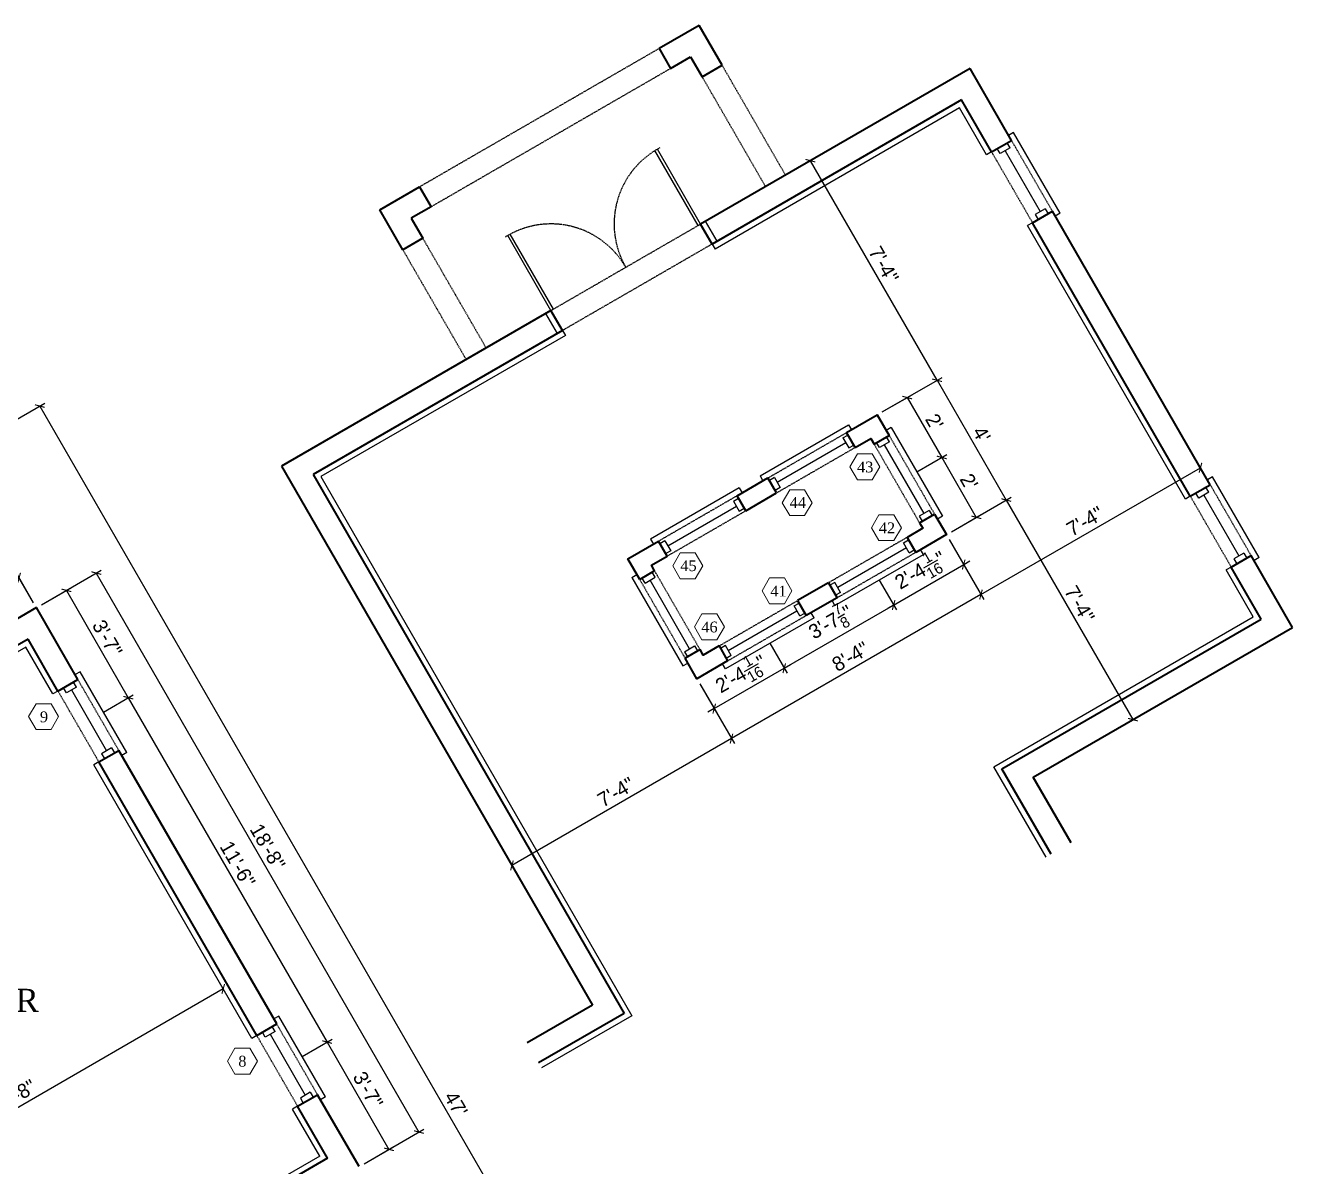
# Model space of a CAD drawing. Header units: inches. Extents: x 0 to 22102, y -19958 to 0.
# Drawn here: x 11081.9 to 11521.9, y -9728.1 to -9332 of the extents above; entities that cross this region are included whole.
import ezdxf
from ezdxf.enums import TextEntityAlignment as Align

# ---------------------------------------------------------------- set-up
doc = ezdxf.new("R2010")
doc.units = ezdxf.units.IN
doc.header["$MEASUREMENT"] = 0
doc.linetypes.add('HIDDEN', pattern=[0.375, 0.25, -0.125])
for name, color, linetype in [('DIM-EXT', 5, 'Continuous'), ('DIM-INT', 5, 'Continuous'), ('DOOR-EXT', 2, 'Continuous'), ('HEADER-EXT', 5, 'HIDDEN'), ('ROOF', 3, 'Continuous'), ('TEXTL', 3, 'Continuous'), ('WINDOW GLASS', 4, 'Continuous'), ('WINDOW JAMB', 2, 'Continuous'), ('WINDOW SILL', 1, 'Continuous')]:
    doc.layers.add(name, color=color, linetype=linetype)
doc.layers.add('WALL-EXT', color=6, linetype='Continuous', lineweight=35)
doc.layers.add('window', color=160, linetype='Continuous', lineweight=5)
doc.styles.add('ARCHITXT', font='BOOKOS.TTF', dxfattribs={"height": 0.078125})
doc.styles.add('TITLE-1', font='BOOKOS.TTF', dxfattribs={"height": 5})
doc.dimstyles.new('Ideal', dxfattribs={"dimscale": 0, "dimtxt": 5, "dimasz": 2.5, "dimexe": 2, "dimexo": 2, "dimgap": 1.5, "dimtad": 1, "dimdec": 4, "dimzin": 0, "dimdsep": 46, "dimlunit": 4, "dimtxsty": 'Standard', "dimblk": 'ARCHTICK', "dimcen": 2, "dimclrt": 1, "dimazin": 0, "dimtfac": 0.75, "dimtdec": 4, "dimtix": 1, "dimtofl": 0, "dimtmove": 2, "dimatfit": 3, "dimldrblk": 'OPEN30', "dimfxl": 1, "dimtolj": 1, "dimtzin": 0, "dimarcsym": 0})

# ---------------------------------------------------------------- blocks, each defined once
blk = doc.blocks.new('_ArchTick')
at = {"color": 0, "linetype": 'ByBlock', "lineweight": 100, "const_width": 0.15}
blk.add_lwpolyline([(-0.5, -0.5), (0.5, 0.5)], dxfattribs=at)
blk = doc.blocks.new('*D293')
at = {"layer": 'Defpoints', "color": 0, "transparency": 16777216}
for p in [(11085.77, -9534.12), (11117.66, -9565.36), (11107.27, -9571.36)]:
    blk.add_point(p, dxfattribs=at)
at = {"layer": 'DIM-EXT', "color": 0, "lineweight": -2, "transparency": 16777216}
for p, q in [((11087.5, -9533.12), (11097.89, -9527.12)), ((11096.16, -9528.12), (11117.66, -9565.36)), ((11109, -9570.36), (11119.39, -9564.36))]:
    blk.add_line(p, q, dxfattribs=at)
at = {"layer": 'DIM-EXT', "color": 0, "lineweight": -2, "transparency": 16777216, "xscale": 2.5, "yscale": 2.5, "zscale": 2.5}
for p, rotation in [((11096.16, -9528.12), 120.0000000000002), ((11117.66, -9565.36), 300.0000000000002)]:
    blk.add_blockref('_ArchTick', p, dxfattribs=dict(at, rotation=rotation))
at = {"layer": 'DIM-EXT', "color": 1, "transparency": 16777216, "insert": (11110.37, -9544.74), "char_height": 5, "attachment_point": 5, "rotation": 300}
blk.add_mtext('\\A1;3\'-7"', dxfattribs=at)
blk = doc.blocks.new('_Open30')
at = {"color": 0, "linetype": 'ByBlock', "lineweight": -2}
for p, q in [((-1, 0.27), (0, 0)), ((0, 0), (-1, -0.27)), ((0, 0), (-1, 0))]:
    blk.add_line(p, q, dxfattribs=at)
blk = doc.blocks.new('*D294')
at = {"layer": 'Defpoints', "color": 0, "transparency": 16777216}
for p in [(11107.27, -9571.36), (11186.66, -9684.87), (11176.27, -9690.87)]:
    blk.add_point(p, dxfattribs=at)
at = {"layer": 'DIM-EXT', "color": 0, "lineweight": -2, "transparency": 16777216}
for p, q in [((11109, -9570.36), (11119.39, -9564.36)), ((11117.66, -9565.36), (11186.66, -9684.87)), ((11178, -9689.87), (11188.39, -9683.87))]:
    blk.add_line(p, q, dxfattribs=at)
at = {"layer": 'DIM-EXT', "color": 0, "lineweight": -2, "transparency": 16777216, "xscale": 2.5, "yscale": 2.5, "zscale": 2.5}
for p, rotation in [((11117.66, -9565.36), 120.0000000000103), ((11186.66, -9684.87), 300.0000000000103)]:
    blk.add_blockref('_ArchTick', p, dxfattribs=dict(at, rotation=rotation))
at = {"layer": 'DIM-EXT', "color": 1, "transparency": 16777216, "insert": (11155.62, -9623.12), "char_height": 5, "attachment_point": 5, "rotation": 300}
blk.add_mtext('\\A1;11\'-6"', dxfattribs=at)
blk = doc.blocks.new('*D295')
at = {"layer": 'Defpoints', "color": 0, "transparency": 16777216}
for p in [(11176.27, -9690.87), (11208.16, -9722.11), (11197.77, -9728.11)]:
    blk.add_point(p, dxfattribs=at)
at = {"layer": 'DIM-EXT', "color": 0, "lineweight": -2, "transparency": 16777216}
for p, q in [((11178, -9689.87), (11188.39, -9683.87)), ((11186.66, -9684.87), (11208.16, -9722.11)), ((11199.5, -9727.11), (11209.89, -9721.11))]:
    blk.add_line(p, q, dxfattribs=at)
at = {"layer": 'DIM-EXT', "color": 0, "lineweight": -2, "transparency": 16777216, "xscale": 2.5, "yscale": 2.5, "zscale": 2.5}
for p, rotation in [((11186.66, -9684.87), 120.0000000000103), ((11208.16, -9722.11), 300.0000000000103)]:
    blk.add_blockref('_ArchTick', p, dxfattribs=dict(at, rotation=rotation))
at = {"layer": 'DIM-EXT', "color": 1, "transparency": 16777216, "insert": (11200.87, -9701.49), "char_height": 5, "attachment_point": 5, "rotation": 300}
blk.add_mtext('\\A1;3\'-7"', dxfattribs=at)
blk = doc.blocks.new('*D296')
at = {"layer": 'Defpoints', "color": 0, "transparency": 16777216}
for p in [(11085.77, -9534.12), (11218.55, -9716.11), (11197.77, -9728.11)]:
    blk.add_point(p, dxfattribs=at)
at = {"layer": 'DIM-EXT', "color": 0, "lineweight": -2, "transparency": 16777216}
for p, q in [((11087.5, -9533.12), (11108.28, -9521.12)), ((11106.55, -9522.12), (11218.55, -9716.11)), ((11199.5, -9727.11), (11220.28, -9715.11))]:
    blk.add_line(p, q, dxfattribs=at)
at = {"layer": 'DIM-EXT', "color": 0, "lineweight": -2, "transparency": 16777216, "xscale": 2.5, "yscale": 2.5, "zscale": 2.5}
for p, rotation in [((11106.55, -9522.12), 120.0000000000054), ((11218.55, -9716.11), 300.0000000000053)]:
    blk.add_blockref('_ArchTick', p, dxfattribs=dict(at, rotation=rotation))
at = {"layer": 'DIM-EXT', "color": 1, "transparency": 16777216, "insert": (11166.02, -9617.12), "char_height": 5, "attachment_point": 5, "rotation": 300}
blk.add_mtext('\\A1;18\'-8"', dxfattribs=at)
blk = doc.blocks.new('*D301')
at = {"layer": 'Defpoints', "color": 0, "transparency": 16777216}
for p in [(11043.77, -9461.38), (10991.68, -9519.16), (11085.77, -9534.12)]:
    blk.add_point(p, dxfattribs=at)
at = {"layer": 'DIM-EXT', "color": 0, "lineweight": -2, "transparency": 16777216}
for p, q in [((10979.68, -9498.38), (11043.77, -9461.38)), ((11084.77, -9532.39), (11042.77, -9459.65)), ((10990.68, -9517.43), (10978.68, -9496.65))]:
    blk.add_line(p, q, dxfattribs=at)
at = {"layer": 'DIM-EXT', "color": 0, "lineweight": -2, "transparency": 16777216, "xscale": 2.5, "yscale": 2.5, "zscale": 2.5}
for p, rotation in [((11043.77, -9461.38), 30.0000000000103), ((10979.68, -9498.38), 210.0000000000103)]:
    blk.add_blockref('_ArchTick', p, dxfattribs=dict(at, rotation=rotation))
at = {"layer": 'DIM-EXT', "color": 1, "transparency": 16777216, "insert": (11009.72, -9476.41), "char_height": 5, "attachment_point": 5, "rotation": 30}
blk.add_mtext('\\A1;6\'-2"', dxfattribs=at)
blk = doc.blocks.new('*D303')
at = {"layer": 'Defpoints', "color": 0, "transparency": 16777216}
for p in [(11037.77, -9450.98), (11085.77, -9534.12), (10846.74, -9672.12)]:
    blk.add_point(p, dxfattribs=at)
at = {"layer": 'DIM-EXT', "color": 0, "lineweight": -2, "transparency": 16777216}
for p, q in [((11084.77, -9532.39), (11036.77, -9449.25)), ((10798.74, -9588.98), (11037.77, -9450.98)), ((10845.74, -9670.39), (10797.74, -9587.25))]:
    blk.add_line(p, q, dxfattribs=at)
at = {"layer": 'DIM-EXT', "color": 0, "lineweight": -2, "transparency": 16777216, "xscale": 2.5, "yscale": 2.5, "zscale": 2.5}
for p, rotation in [((11037.77, -9450.98), 30.00000000000903), ((10798.74, -9588.98), 210.000000000009)]:
    blk.add_blockref('_ArchTick', p, dxfattribs=dict(at, rotation=rotation))
at = {"layer": 'DIM-EXT', "color": 1, "transparency": 16777216, "insert": (10916.26, -9516.52), "char_height": 5, "attachment_point": 5, "rotation": 30}
blk.add_mtext("\\A1;23'", dxfattribs=at)
blk = doc.blocks.new('*D307')
at = {"layer": 'Defpoints', "color": 0, "transparency": 16777216}
for p in [(10991.68, -9519.16), (11368.94, -9952.6), (11247.05, -10022.98)]:
    blk.add_point(p, dxfattribs=at)
at = {"layer": 'DIM-EXT', "color": 0, "lineweight": -2, "transparency": 16777216}
for p, q in [((10993.41, -9518.16), (11088.68, -9463.16)), ((11086.94, -9464.16), (11368.94, -9952.6)), ((11248.78, -10021.98), (11370.68, -9951.6))]:
    blk.add_line(p, q, dxfattribs=at)
at = {"layer": 'DIM-EXT', "color": 0, "lineweight": -2, "transparency": 16777216, "xscale": 2.5, "yscale": 2.5, "zscale": 2.5}
for p, rotation in [((11086.94, -9464.16), 120.0000000000103), ((11368.94, -9952.6), 300.0000000000103)]:
    blk.add_blockref('_ArchTick', p, dxfattribs=dict(at, rotation=rotation))
at = {"layer": 'DIM-EXT', "color": 1, "transparency": 16777216, "insert": (11231.41, -9706.38), "char_height": 5, "attachment_point": 5, "rotation": 300}
blk.add_mtext("\\A1;47'", dxfattribs=at)
blk = doc.blocks.new('*D453')
at = {"layer": 'Defpoints', "color": 0, "transparency": 16777216}
for p in [(11150.61, -9666.43), (11008.58, -9748.43), (11008.58, -9748.43)]:
    blk.add_point(p, dxfattribs=at)
at = {"layer": 'DIM-INT', "color": 0, "lineweight": -2, "transparency": 16777216}
blk.add_line((11150.61, -9666.43), (11008.58, -9748.43), dxfattribs=at)
at = {"layer": 'DIM-INT', "color": 0, "lineweight": -2, "transparency": 16777216, "xscale": 2.5, "yscale": 2.5, "zscale": 2.5}
for p, rotation in [((11150.61, -9666.43), 29.99999999999398), ((11008.58, -9748.43), 209.999999999994)]:
    blk.add_blockref('_ArchTick', p, dxfattribs=dict(at, rotation=rotation))
at = {"layer": 'DIM-INT', "color": 1, "transparency": 16777216, "insert": (11077.59, -9703.96), "char_height": 5, "attachment_point": 5, "rotation": 30}
blk.add_mtext('\\A1;13\'-8"', dxfattribs=at)
blk = doc.blocks.new('*D362')
at = {"layer": 'Defpoints', "color": 0, "transparency": 16777216}
for p in [(11079.77, -9523.73), (11085.77, -9534.12), (10966.26, -9603.12)]:
    blk.add_point(p, dxfattribs=at)
at = {"layer": 'DIM-INT', "color": 0, "lineweight": -2, "transparency": 16777216}
for p, q in [((10960.26, -9592.73), (11079.77, -9523.73)), ((11084.77, -9532.39), (11078.77, -9522)), ((10965.26, -9601.39), (10959.26, -9591))]:
    blk.add_line(p, q, dxfattribs=at)
at = {"layer": 'DIM-INT', "color": 0, "lineweight": -2, "transparency": 16777216, "xscale": 2.5, "yscale": 2.5, "zscale": 2.5}
for p, rotation in [((11079.77, -9523.73), 30.0000000000103), ((10960.26, -9592.73), 210.0000000000103)]:
    blk.add_blockref('_ArchTick', p, dxfattribs=dict(at, rotation=rotation))
at = {"layer": 'DIM-INT', "color": 1, "transparency": 16777216, "insert": (11018.01, -9554.77), "char_height": 5, "attachment_point": 5, "rotation": 30}
blk.add_mtext('\\A1;11\'-6"', dxfattribs=at)
blk = doc.blocks.new('Sm-wndw')
at = {"color": 125}
blk.add_lwpolyline([(-0.0541, 0.0938), (-0.1083, 0), (-0.0541, -0.0938), (0.0541, -0.0938), (0.1083, 0), (0.0541, 0.0938)], close=True, dxfattribs=at)
at = {"style": 'ARCHITXT'}
blk.add_attdef('OO', text='', height=0.0781, dxfattribs=at).set_placement((0, 0), align=Align.MIDDLE_CENTER)
blk = doc.blocks.new('*D633')
at = {"layer": 'Defpoints', "color": 0, "transparency": 16777216}
for p in [(11339.37, -9544.75), (11345.37, -9555.14), (11315.06, -9558.78)]:
    blk.add_point(p, dxfattribs=at)
at = {"layer": 'DIM-EXT', "color": 0, "lineweight": -2, "transparency": 16777216}
for p, q in [((11340.37, -9546.48), (11346.37, -9556.87)), ((11321.06, -9569.17), (11345.37, -9555.14)), ((11345.37, -9555.14), (11347.53, -9553.89)), ((11316.06, -9560.51), (11322.06, -9570.9)), ((11321.06, -9569.17), (11318.9, -9570.42))]:
    blk.add_line(p, q, dxfattribs=at)
at = {"layer": 'DIM-EXT', "color": 0, "lineweight": -2, "transparency": 16777216, "xscale": 2.5, "yscale": 2.5, "zscale": 2.5}
for p, rotation in [((11345.37, -9555.14), 210.0000000000413), ((11321.06, -9569.17), 30.0000000000413)]:
    blk.add_blockref('_ArchTick', p, dxfattribs=dict(at, rotation=rotation))
at = {"layer": 'DIM-EXT', "color": 1, "transparency": 16777216, "insert": (11330.28, -9557.07), "char_height": 5, "attachment_point": 5, "rotation": 30}
blk.add_mtext('\\A1;2\'-4{\\H0.75x;\\S1/16;}"', dxfattribs=at)
blk = doc.blocks.new('*D634')
at = {"layer": 'Defpoints', "color": 0, "transparency": 16777216}
for p in [(11377.36, -9522.81), (11383.36, -9533.2), (11339.37, -9544.75)]:
    blk.add_point(p, dxfattribs=at)
at = {"layer": 'DIM-EXT', "color": 0, "lineweight": -2, "transparency": 16777216}
for p, q in [((11378.36, -9524.54), (11384.36, -9534.93)), ((11345.37, -9555.14), (11383.36, -9533.2)), ((11340.37, -9546.48), (11346.37, -9556.87))]:
    blk.add_line(p, q, dxfattribs=at)
at = {"layer": 'DIM-EXT', "color": 0, "lineweight": -2, "transparency": 16777216, "xscale": 2.5, "yscale": 2.5, "zscale": 2.5}
for p, rotation in [((11383.36, -9533.2), 30.0000000000103), ((11345.37, -9555.14), 210.0000000000103)]:
    blk.add_blockref('_ArchTick', p, dxfattribs=dict(at, rotation=rotation))
at = {"layer": 'DIM-EXT', "color": 1, "transparency": 16777216, "insert": (11361.43, -9539.08), "char_height": 5, "attachment_point": 5, "rotation": 30}
blk.add_mtext('\\A1;3\'-7{\\H0.75x;\\S7/8;}"', dxfattribs=at)
blk = doc.blocks.new('*D635')
at = {"layer": 'Defpoints', "color": 0, "transparency": 16777216}
for p in [(11401.67, -9508.78), (11407.67, -9519.17), (11377.36, -9522.81)]:
    blk.add_point(p, dxfattribs=at)
at = {"layer": 'DIM-EXT', "color": 0, "lineweight": -2, "transparency": 16777216}
for p, q in [((11402.67, -9510.51), (11408.67, -9520.9)), ((11383.36, -9533.2), (11407.67, -9519.17)), ((11407.67, -9519.17), (11409.83, -9517.92)), ((11378.36, -9524.54), (11384.36, -9534.93)), ((11383.36, -9533.2), (11381.2, -9534.45))]:
    blk.add_line(p, q, dxfattribs=at)
at = {"layer": 'DIM-EXT', "color": 0, "lineweight": -2, "transparency": 16777216, "xscale": 2.5, "yscale": 2.5, "zscale": 2.5}
for p, rotation in [((11407.67, -9519.17), 210.0000000000103), ((11383.36, -9533.2), 30.00000000001029)]:
    blk.add_blockref('_ArchTick', p, dxfattribs=dict(at, rotation=rotation))
at = {"layer": 'DIM-EXT', "color": 1, "transparency": 16777216, "insert": (11392.58, -9521.1), "char_height": 5, "attachment_point": 5, "rotation": 30}
blk.add_mtext('\\A1;2\'-4{\\H0.75x;\\S1/16;}"', dxfattribs=at)
blk = doc.blocks.new('*D636')
at = {"layer": 'Defpoints', "color": 0, "transparency": 16777216}
for p in [(11489.88, -9485.56), (11489.88, -9485.56), (11401.67, -9508.78)]:
    blk.add_point(p, dxfattribs=at)
at = {"layer": 'DIM-EXT', "color": 0, "lineweight": -2, "transparency": 16777216}
for p, q in [((11413.67, -9529.56), (11489.88, -9485.56)), ((11402.67, -9510.51), (11414.67, -9531.29))]:
    blk.add_line(p, q, dxfattribs=at)
at = {"layer": 'DIM-EXT', "color": 0, "lineweight": -2, "transparency": 16777216, "xscale": 2.5, "yscale": 2.5, "zscale": 2.5}
for p, rotation in [((11489.88, -9485.56), 30.0000000000103), ((11413.67, -9529.56), 210.0000000000103)]:
    blk.add_blockref('_ArchTick', p, dxfattribs=dict(at, rotation=rotation))
at = {"layer": 'DIM-EXT', "color": 1, "transparency": 16777216, "insert": (11449.77, -9504.1), "char_height": 5, "attachment_point": 5, "rotation": 30}
blk.add_mtext('\\A1;7\'-4"', dxfattribs=at)
blk = doc.blocks.new('*D637')
at = {"layer": 'Defpoints', "color": 0, "transparency": 16777216}
for p in [(11315.06, -9558.78), (11250.85, -9623.56), (11250.85, -9623.56)]:
    blk.add_point(p, dxfattribs=at)
at = {"layer": 'DIM-EXT', "color": 0, "lineweight": -2, "transparency": 16777216}
for p, q in [((11316.06, -9560.51), (11328.06, -9581.29)), ((11327.06, -9579.56), (11250.85, -9623.56))]:
    blk.add_line(p, q, dxfattribs=at)
at = {"layer": 'DIM-EXT', "color": 0, "lineweight": -2, "transparency": 16777216, "xscale": 2.5, "yscale": 2.5, "zscale": 2.5}
for p, rotation in [((11327.06, -9579.56), 30.00000000001029), ((11250.85, -9623.56), 210.0000000000103)]:
    blk.add_blockref('_ArchTick', p, dxfattribs=dict(at, rotation=rotation))
at = {"layer": 'DIM-EXT', "color": 1, "transparency": 16777216, "insert": (11286.96, -9598.1), "char_height": 5, "attachment_point": 5, "rotation": 30}
blk.add_mtext('\\A1;7\'-4"', dxfattribs=at)
blk = doc.blocks.new('*D638')
at = {"layer": 'Defpoints', "color": 0, "transparency": 16777216}
for p in [(11401.67, -9508.78), (11315.06, -9558.78), (11327.06, -9579.56)]:
    blk.add_point(p, dxfattribs=at)
at = {"layer": 'DIM-EXT', "color": 0, "lineweight": -2, "transparency": 16777216}
for p, q in [((11402.67, -9510.51), (11414.67, -9531.29)), ((11413.67, -9529.56), (11327.06, -9579.56)), ((11316.06, -9560.51), (11328.06, -9581.29))]:
    blk.add_line(p, q, dxfattribs=at)
at = {"layer": 'DIM-EXT', "color": 0, "lineweight": -2, "transparency": 16777216, "xscale": 2.5, "yscale": 2.5, "zscale": 2.5}
for p, rotation in [((11413.67, -9529.56), 30.00000000003675), ((11327.06, -9579.56), 210.0000000000367)]:
    blk.add_blockref('_ArchTick', p, dxfattribs=dict(at, rotation=rotation))
at = {"layer": 'DIM-EXT', "color": 1, "transparency": 16777216, "insert": (11368.37, -9551.1), "char_height": 5, "attachment_point": 5, "rotation": 30}
blk.add_mtext('\\A1;8\'-4"', dxfattribs=at)
blk = doc.blocks.new('*D639')
at = {"layer": 'Defpoints', "color": 0, "transparency": 16777216}
for p in [(11377.67, -9467.21), (11400.06, -9481.99), (11389.67, -9487.99)]:
    blk.add_point(p, dxfattribs=at)
at = {"layer": 'DIM-EXT', "color": 0, "lineweight": -2, "transparency": 16777216}
for p, q in [((11379.4, -9466.21), (11389.79, -9460.21)), ((11388.06, -9461.21), (11400.06, -9481.99)), ((11391.4, -9486.99), (11401.79, -9480.99))]:
    blk.add_line(p, q, dxfattribs=at)
at = {"layer": 'DIM-EXT', "color": 0, "lineweight": -2, "transparency": 16777216, "xscale": 2.5, "yscale": 2.5, "zscale": 2.5}
for p, rotation in [((11388.06, -9461.21), 120.0000000000365), ((11400.06, -9481.99), 300.0000000000365)]:
    blk.add_blockref('_ArchTick', p, dxfattribs=dict(at, rotation=rotation))
at = {"layer": 'DIM-EXT', "color": 1, "transparency": 16777216, "insert": (11397.52, -9469.6), "char_height": 5, "attachment_point": 5, "rotation": 300}
blk.add_mtext("\\A1;2'", dxfattribs=at)
blk = doc.blocks.new('*D640')
at = {"layer": 'Defpoints', "color": 0, "transparency": 16777216}
for p in [(11389.67, -9487.99), (11412.06, -9502.78), (11401.67, -9508.78)]:
    blk.add_point(p, dxfattribs=at)
at = {"layer": 'DIM-EXT', "color": 0, "lineweight": -2, "transparency": 16777216}
for p, q in [((11391.4, -9486.99), (11401.79, -9480.99)), ((11400.06, -9481.99), (11412.06, -9502.78)), ((11403.4, -9507.78), (11413.79, -9501.78))]:
    blk.add_line(p, q, dxfattribs=at)
at = {"layer": 'DIM-EXT', "color": 0, "lineweight": -2, "transparency": 16777216, "xscale": 2.5, "yscale": 2.5, "zscale": 2.5}
for p, rotation in [((11400.06, -9481.99), 120.0000000000103), ((11412.06, -9502.78), 300.0000000000103)]:
    blk.add_blockref('_ArchTick', p, dxfattribs=dict(at, rotation=rotation))
at = {"layer": 'DIM-EXT', "color": 1, "transparency": 16777216, "insert": (11409.52, -9490.39), "char_height": 5, "attachment_point": 5, "rotation": 300}
blk.add_mtext("\\A1;2'", dxfattribs=at)
blk = doc.blocks.new('*D641')
at = {"layer": 'Defpoints', "color": 0, "transparency": 16777216}
for p in [(11377.67, -9467.21), (11422.45, -9496.78), (11401.67, -9508.78)]:
    blk.add_point(p, dxfattribs=at)
at = {"layer": 'DIM-EXT', "color": 0, "lineweight": -2, "transparency": 16777216}
for p, q in [((11379.4, -9466.21), (11400.18, -9454.21)), ((11398.45, -9455.21), (11422.45, -9496.78)), ((11403.4, -9507.78), (11424.18, -9495.78))]:
    blk.add_line(p, q, dxfattribs=at)
at = {"layer": 'DIM-EXT', "color": 0, "lineweight": -2, "transparency": 16777216, "xscale": 2.5, "yscale": 2.5, "zscale": 2.5}
for p, rotation in [((11398.45, -9455.21), 120.0000000000388), ((11422.45, -9496.78), 300.0000000000388)]:
    blk.add_blockref('_ArchTick', p, dxfattribs=dict(at, rotation=rotation))
at = {"layer": 'DIM-EXT', "color": 1, "transparency": 16777216, "insert": (11413.92, -9473.99), "char_height": 5, "attachment_point": 5, "rotation": 300}
blk.add_mtext("\\A1;4'", dxfattribs=at)
blk = doc.blocks.new('*D642')
at = {"layer": 'Defpoints', "color": 0, "transparency": 16777216}
for p in [(11401.67, -9508.78), (11466.45, -9572.99), (11466.45, -9572.99)]:
    blk.add_point(p, dxfattribs=at)
at = {"layer": 'DIM-EXT', "color": 0, "lineweight": -2, "transparency": 16777216}
for p, q in [((11403.4, -9507.78), (11424.18, -9495.78)), ((11422.45, -9496.78), (11466.45, -9572.99))]:
    blk.add_line(p, q, dxfattribs=at)
at = {"layer": 'DIM-EXT', "color": 0, "lineweight": -2, "transparency": 16777216, "xscale": 2.5, "yscale": 2.5, "zscale": 2.5}
for p, rotation in [((11422.45, -9496.78), 120.0000000000103), ((11466.45, -9572.99), 300.0000000000103)]:
    blk.add_blockref('_ArchTick', p, dxfattribs=dict(at, rotation=rotation))
at = {"layer": 'DIM-EXT', "color": 1, "transparency": 16777216, "insert": (11447.92, -9532.88), "char_height": 5, "attachment_point": 5, "rotation": 300}
blk.add_mtext('\\A1;7\'-4"', dxfattribs=at)
blk = doc.blocks.new('*D643')
at = {"layer": 'Defpoints', "color": 0, "transparency": 16777216}
for p in [(11354.45, -9379), (11354.45, -9379), (11377.67, -9467.21)]:
    blk.add_point(p, dxfattribs=at)
at = {"layer": 'DIM-EXT', "color": 0, "lineweight": -2, "transparency": 16777216}
for p, q in [((11398.45, -9455.21), (11354.45, -9379)), ((11379.4, -9466.21), (11400.18, -9454.21))]:
    blk.add_line(p, q, dxfattribs=at)
at = {"layer": 'DIM-EXT', "color": 0, "lineweight": -2, "transparency": 16777216, "xscale": 2.5, "yscale": 2.5, "zscale": 2.5}
for p, rotation in [((11354.45, -9379), 120.0000000000103), ((11398.45, -9455.21), 300.0000000000103)]:
    blk.add_blockref('_ArchTick', p, dxfattribs=dict(at, rotation=rotation))
at = {"layer": 'DIM-EXT', "color": 1, "transparency": 16777216, "insert": (11379.92, -9415.1), "char_height": 5, "attachment_point": 5, "rotation": 300}
blk.add_mtext('\\A1;7\'-4"', dxfattribs=at)

msp = doc.modelspace()

# ---------------------------------------------------------------- linework, layer by layer
at = {"layer": 'DOOR-EXT', "color": 8}
for p, q in [((11315.48086, -9401.49827), (11300.4779, -9375.51238)), ((11316.34689, -9400.99827), (11301.33705, -9375.00046)), ((11316.34689, -9400.99827), (11315.48086, -9401.49827)), ((11316.34689, -9400.99827), (11315.48086, -9401.49827)), ((11264.38536, -9430.99827), (11249.37552, -9405.00046)), ((11265.25139, -9430.49827), (11250.24843, -9404.51238)), ((11264.38536, -9430.99827), (11265.25139, -9430.49827)), ((11264.38536, -9430.99827), (11265.25139, -9430.49827))]:
    msp.add_line(p, q, dxfattribs=at)
for points in [[(11316.34689, -9400.99827), (11320.34689, -9407.92648), (11322.07894, -9406.92648), (11318.07894, -9399.99827)], [(11264.38536, -9430.99827), (11268.38536, -9437.92648), (11266.65331, -9438.92648), (11262.65331, -9431.99827)]]:
    msp.add_lwpolyline(points, close=True, dxfattribs=at)
at = {"layer": 'DOOR-EXT', "color": 8, "linetype": 'HIDDEN'}
for centre, start, end in [((11316.21614, -9400.94888), 117.9144603, 210.2071578), ((11264.40796, -9430.86035), 29.7928422, 122.0855397)]:
    msp.add_arc(centre, 29.91167, start, end, dxfattribs=at)
at = {"layer": 'HEADER-EXT', "color": 8}
for p, q in [((11218.7969, -9388.03675), (11301.93534, -9340.03675)), ((11222.7969, -9394.96495), (11305.93534, -9346.96495)), ((11323.79175, -9345.89315), (11345.79175, -9383.99827)), ((11316.86355, -9349.89315), (11338.86355, -9387.99827)), ((11438.47138, -9396.5241), (11424.28388, -9371.95063)), ((11417.35568, -9375.95063), (11431.54318, -9400.5241)), ((11264.38536, -9430.99827), (11316.34689, -9400.99827)), ((11219.8687, -9405.89315), (11241.8687, -9443.99827)), ((11212.9405, -9409.89315), (11234.9405, -9447.99827)), ((11320.34689, -9407.92648), (11268.38536, -9437.92648)), ((11507.47138, -9516.03561), (11493.28388, -9491.46213)), ((11486.35568, -9495.46213), (11500.54318, -9520.03561))]:
    msp.add_line(p, q, dxfattribs=at)
at = {"layer": 'HEADER-EXT'}
for p, q in [((11339.72466, -9489.11476), (11367.00446, -9473.36476)), ((11381.79239, -9474.35322), (11397.54239, -9501.63302)), ((11370.00446, -9478.56091), (11342.72466, -9494.31091)), ((11392.34624, -9504.63302), (11376.59624, -9477.35322)), ((11329.00759, -9495.30226), (11301.72779, -9511.05226)), ((11304.72779, -9516.24841), (11332.00759, -9500.49841)), ((11388.00446, -9509.73782), (11360.72466, -9525.48782)), ((11363.72466, -9530.68398), (11391.00446, -9514.93398)), ((11295.18985, -9524.35322), (11310.93985, -9551.63302)), ((11316.13601, -9548.63302), (11300.38601, -9521.35322)), ((11322.72779, -9547.42532), (11350.00759, -9531.67532)), ((11353.00759, -9536.87148), (11325.72779, -9552.62148)), ((11114.36137, -9583.6491), (11100.17387, -9559.07563)), ((11093.24567, -9563.07563), (11107.43317, -9587.6491)), ((11183.36137, -9703.16061), (11169.17387, -9678.58713)), ((11162.24567, -9682.58713), (11176.43317, -9707.16061))]:
    msp.add_line(p, q, dxfattribs=at)
at = {"layer": 'ROOF', "color": 8}
for p, q in [((11406.21738, -9360.65853), (11321.34689, -9409.65853)), ((11415.62363, -9376.95063), (11406.21738, -9360.65853)), ((11417.35568, -9375.95063), (11415.62363, -9376.95063)), ((11431.54318, -9400.5241), (11429.81113, -9401.5241)), ((11484.62363, -9496.46213), (11429.81113, -9401.5241)), ((11320.34689, -9407.92648), (11321.34689, -9409.65853)), ((11269.38536, -9439.65853), (11184.51487, -9488.65853)), ((11268.38536, -9437.92648), (11269.38536, -9439.65853)), ((11184.51487, -9488.65853), (11292.51487, -9675.72001)), ((11486.35568, -9495.46213), (11484.62363, -9496.46213)), ((11500.54318, -9520.03561), (11498.81113, -9521.03561)), ((11508.21738, -9537.32771), (11498.81113, -9521.03561)), ((11418.15073, -9589.32771), (11508.21738, -9537.32771)), ((11436.27573, -9620.72113), (11418.15073, -9589.32771)), ((11292.51487, -9675.72001), (11261.12145, -9693.84501))]:
    msp.add_line(p, q, dxfattribs=at)
at = {"layer": 'ROOF'}
for p, q in [((11082.10737, -9547.78353), (10997.23688, -9596.78353)), ((11091.51362, -9564.07563), (11082.10737, -9547.78353)), ((11093.24567, -9563.07563), (11091.51362, -9564.07563)), ((11107.43317, -9587.6491), (11105.70112, -9588.6491)), ((11160.51362, -9683.58713), (11105.70112, -9588.6491)), ((11162.24567, -9682.58713), (11160.51362, -9683.58713)), ((11176.43317, -9707.16061), (11174.70112, -9708.16061)), ((11184.10737, -9724.45271), (11174.70112, -9708.16061)), ((11184.10737, -9724.45271), (11094.04073, -9776.45271))]:
    msp.add_line(p, q, dxfattribs=at)
at = {"layer": 'WALL-EXT', "color": 8}
for p, q in [((11315.79175, -9332.03675), (11301.93534, -9340.03675)), ((11323.79175, -9345.89315), (11315.79175, -9332.03675)), ((11301.93534, -9340.03675), (11305.93534, -9346.96495)), ((11305.93534, -9346.96495), (11312.86355, -9342.96495)), ((11312.86355, -9342.96495), (11316.86355, -9349.89315)), ((11409.87763, -9346.99827), (11316.34689, -9400.99827)), ((11316.86355, -9349.89315), (11323.79175, -9345.89315)), ((11424.28388, -9371.95063), (11409.87763, -9346.99827)), ((11406.94943, -9357.92648), (11320.34689, -9407.92648)), ((11417.35568, -9375.95063), (11406.94943, -9357.92648)), ((11417.35568, -9375.95063), (11424.28388, -9371.95063)), ((11204.9405, -9396.03675), (11218.7969, -9388.03675)), ((11218.7969, -9388.03675), (11222.7969, -9394.96495)), ((11212.9405, -9409.89315), (11204.9405, -9396.03675)), ((11222.7969, -9394.96495), (11215.8687, -9398.96495)), ((11431.54318, -9400.5241), (11438.47138, -9396.5241)), ((11493.28388, -9491.46213), (11438.47138, -9396.5241)), ((11215.8687, -9398.96495), (11219.8687, -9405.89315)), ((11320.34689, -9407.92648), (11316.34689, -9400.99827)), ((11486.35568, -9495.46213), (11431.54318, -9400.5241)), ((11219.8687, -9405.89315), (11212.9405, -9409.89315)), ((11264.38536, -9430.99827), (11170.85462, -9484.99827)), ((11268.38536, -9437.92648), (11264.38536, -9430.99827)), ((11268.38536, -9437.92648), (11181.78282, -9487.92648)), ((11170.85462, -9484.99827), (11278.85462, -9672.05976)), ((11181.78282, -9487.92648), (11289.78282, -9674.98796)), ((11486.35568, -9495.46213), (11493.28388, -9491.46213)), ((11500.54318, -9520.03561), (11507.47138, -9516.03561)), ((11521.87763, -9540.98796), (11507.47138, -9516.03561)), ((11510.94943, -9538.05976), (11500.54318, -9520.03561)), ((11420.88278, -9590.05976), (11510.94943, -9538.05976)), ((11431.81099, -9592.98796), (11521.87763, -9540.98796)), ((11438.00778, -9619.72113), (11420.88278, -9590.05976)), ((11444.93599, -9615.72113), (11431.81099, -9592.98796)), ((11278.85462, -9672.05976), (11256.12145, -9685.18476)), ((11289.78282, -9674.98796), (11260.12145, -9692.11296))]:
    msp.add_line(p, q, dxfattribs=at)
at = {"layer": 'WALL-EXT'}
for p, q in [((11370.00446, -9478.56091), (11367.00446, -9473.36476)), ((11376.59624, -9477.35322), (11381.79239, -9474.35322)), ((11342.72466, -9494.31091), (11339.72466, -9489.11476)), ((11332.00759, -9500.49841), (11329.00759, -9495.30226)), ((11392.34624, -9504.63302), (11397.54239, -9501.63302)), ((11304.72779, -9516.24841), (11301.72779, -9511.05226)), ((11388.00446, -9509.73782), (11391.00446, -9514.93398)), ((11300.38601, -9521.35322), (11295.18985, -9524.35322)), ((11360.72466, -9525.48782), (11363.72466, -9530.68398)), ((11350.00759, -9531.67532), (11353.00759, -9536.87148)), ((11085.76762, -9534.12327), (10992.23688, -9588.12327)), ((11100.17387, -9559.07563), (11085.76762, -9534.12327)), ((11082.83942, -9545.05148), (10996.23688, -9595.05148)), ((11093.24567, -9563.07563), (11082.83942, -9545.05148)), ((11316.13601, -9548.63302), (11310.93985, -9551.63302)), ((11322.72779, -9547.42532), (11325.72779, -9552.62148)), ((11093.24567, -9563.07563), (11100.17387, -9559.07563)), ((11107.43317, -9587.6491), (11114.36137, -9583.6491)), ((11169.17387, -9678.58713), (11114.36137, -9583.6491)), ((11162.24567, -9682.58713), (11107.43317, -9587.6491)), ((11162.24567, -9682.58713), (11169.17387, -9678.58713)), ((11176.43317, -9707.16061), (11183.36137, -9703.16061)), ((11197.76762, -9728.11296), (11183.36137, -9703.16061)), ((11186.83942, -9725.18476), (11176.43317, -9707.16061)), ((11186.83942, -9725.18476), (11096.77278, -9777.18476))]:
    msp.add_line(p, q, dxfattribs=at)
for points in [[(11367.00446, -9473.36476), (11377.66739, -9467.20851), (11381.79239, -9474.35322)], [(11370.00446, -9478.56091), (11375.47124, -9475.40466), (11376.59624, -9477.35322)], [(11329.00759, -9495.30226), (11339.72466, -9489.11476)], [(11332.00759, -9500.49841), (11342.72466, -9494.31091)], [(11397.54239, -9501.63302), (11401.66739, -9508.77773), (11391.00446, -9514.93398)], [(11392.34624, -9504.63302), (11393.47124, -9506.58157), (11388.00446, -9509.73782)], [(11295.18985, -9524.35322), (11291.06485, -9517.20851), (11301.72779, -9511.05226)], [(11300.38601, -9521.35322), (11299.26101, -9519.40466), (11304.72779, -9516.24841)], [(11360.72466, -9525.48782), (11350.00759, -9531.67532)], [(11363.72466, -9530.68398), (11353.00759, -9536.87148)], [(11322.72779, -9547.42532), (11317.26101, -9550.58157), (11316.13601, -9548.63302)], [(11325.72779, -9552.62148), (11315.06485, -9558.77773), (11310.93985, -9551.63302)]]:
    msp.add_lwpolyline(points, dxfattribs=at)
at = {"layer": 'WINDOW GLASS', "color": 8}
for p, q in [((11422.03628, -9375.55768), (11434.22378, -9396.66705)), ((11491.03628, -9495.06919), (11503.22378, -9516.17855))]:
    msp.add_line(p, q, dxfattribs=at)
at = {"layer": 'WINDOW GLASS'}
for p, q in [((11366.77241, -9476.96283), (11342.95671, -9490.71283)), ((11393.94432, -9501.40097), (11380.19432, -9477.58527)), ((11304.95984, -9512.65033), (11328.77554, -9498.90033)), ((11387.77241, -9513.3359), (11363.95671, -9527.0859)), ((11312.53793, -9548.40097), (11298.78793, -9524.58527)), ((11325.95984, -9549.0234), (11349.77554, -9535.2734)), ((11097.92628, -9562.68268), (11110.11378, -9583.79205)), ((11166.92628, -9682.19419), (11179.11378, -9703.30355))]:
    msp.add_line(p, q, dxfattribs=at)
at = {"layer": 'WINDOW JAMB', "color": 8}
for p, q in [((11422.76834, -9372.82563), (11419.30423, -9374.82563)), ((11420.30423, -9376.55768), (11419.30423, -9374.82563)), ((11423.76834, -9374.55768), (11420.30423, -9376.55768)), ((11423.76834, -9374.55768), (11422.76834, -9372.82563)), ((11435.95584, -9395.66705), (11432.49173, -9397.66705)), ((11436.95584, -9397.3991), (11433.49173, -9399.3991)), ((11435.95584, -9395.66705), (11436.95584, -9397.3991)), ((11432.49173, -9397.66705), (11433.49173, -9399.3991)), ((11491.76834, -9492.33713), (11488.30423, -9494.33713)), ((11489.30423, -9496.06919), (11488.30423, -9494.33713)), ((11492.76834, -9494.06919), (11489.30423, -9496.06919)), ((11492.76834, -9494.06919), (11491.76834, -9492.33713)), ((11504.95584, -9515.17855), (11501.49173, -9517.17855)), ((11504.95584, -9515.17855), (11505.95584, -9516.91061)), ((11501.49173, -9517.17855), (11502.49173, -9518.91061)), ((11505.95584, -9516.91061), (11502.49173, -9518.91061))]:
    msp.add_line(p, q, dxfattribs=at)
at = {"layer": 'WINDOW JAMB'}
for p, q in [((11365.77241, -9475.23078), (11367.50446, -9474.23078)), ((11365.77241, -9475.23078), (11367.77241, -9478.69488)), ((11367.50446, -9474.23078), (11369.50446, -9477.69488)), ((11380.92637, -9474.85322), (11377.46227, -9476.85322)), ((11381.92637, -9476.58527), (11378.46227, -9478.58527)), ((11381.92637, -9476.58527), (11380.92637, -9474.85322)), ((11367.77241, -9478.69488), (11369.50446, -9477.69488)), ((11378.46227, -9478.58527), (11377.46227, -9476.85322)), ((11341.95671, -9488.98078), (11340.22466, -9489.98078)), ((11341.95671, -9488.98078), (11343.95671, -9492.44488)), ((11340.22466, -9489.98078), (11342.22466, -9493.44488)), ((11343.95671, -9492.44488), (11342.22466, -9493.44488)), ((11327.77554, -9497.16828), (11329.50759, -9496.16828)), ((11327.77554, -9497.16828), (11329.77554, -9500.63238)), ((11329.50759, -9496.16828), (11331.50759, -9499.63238)), ((11329.77554, -9500.63238), (11331.50759, -9499.63238)), ((11395.67637, -9500.40097), (11392.21227, -9502.40097)), ((11392.21227, -9502.40097), (11393.21227, -9504.13302)), ((11396.67637, -9502.13302), (11393.21227, -9504.13302)), ((11395.67637, -9500.40097), (11396.67637, -9502.13302)), ((11303.95984, -9510.91828), (11302.22779, -9511.91828)), ((11302.22779, -9511.91828), (11304.22779, -9515.38238)), ((11303.95984, -9510.91828), (11305.95984, -9514.38238)), ((11386.77241, -9511.60385), (11388.50446, -9510.60385)), ((11388.77241, -9515.06795), (11386.77241, -9511.60385)), ((11390.50446, -9514.06795), (11388.50446, -9510.60385)), ((11305.95984, -9514.38238), (11304.22779, -9515.38238)), ((11388.77241, -9515.06795), (11390.50446, -9514.06795)), ((11296.05588, -9523.85322), (11299.51998, -9521.85322)), ((11297.05588, -9525.58527), (11296.05588, -9523.85322)), ((11297.05588, -9525.58527), (11300.51998, -9523.58527)), ((11300.51998, -9523.58527), (11299.51998, -9521.85322)), ((11362.95671, -9525.35385), (11361.22466, -9526.35385)), ((11363.22466, -9529.81795), (11361.22466, -9526.35385)), ((11364.95671, -9528.81795), (11362.95671, -9525.35385)), ((11364.95671, -9528.81795), (11363.22466, -9529.81795)), ((11348.77554, -9533.54135), (11350.50759, -9532.54135)), ((11350.77554, -9537.00545), (11348.77554, -9533.54135)), ((11352.50759, -9536.00545), (11350.50759, -9532.54135)), ((11350.77554, -9537.00545), (11352.50759, -9536.00545)), ((11310.80588, -9549.40097), (11314.26998, -9547.40097)), ((11310.80588, -9549.40097), (11311.80588, -9551.13302)), ((11311.80588, -9551.13302), (11315.26998, -9549.13302)), ((11314.26998, -9547.40097), (11315.26998, -9549.13302)), ((11324.95984, -9547.29135), (11323.22779, -9548.29135)), ((11325.22779, -9551.75545), (11323.22779, -9548.29135)), ((11326.95984, -9550.75545), (11324.95984, -9547.29135)), ((11326.95984, -9550.75545), (11325.22779, -9551.75545)), ((11098.65833, -9559.95063), (11095.19423, -9561.95063)), ((11099.65833, -9561.68268), (11098.65833, -9559.95063)), ((11096.19423, -9563.68268), (11095.19423, -9561.95063)), ((11099.65833, -9561.68268), (11096.19423, -9563.68268)), ((11111.84583, -9582.79205), (11108.38173, -9584.79205)), ((11108.38173, -9584.79205), (11109.38173, -9586.5241)), ((11112.84583, -9584.5241), (11109.38173, -9586.5241)), ((11111.84583, -9582.79205), (11112.84583, -9584.5241)), ((11167.65833, -9679.46213), (11164.19423, -9681.46213)), ((11165.19423, -9683.19419), (11164.19423, -9681.46213)), ((11168.65833, -9681.19419), (11165.19423, -9683.19419)), ((11168.65833, -9681.19419), (11167.65833, -9679.46213)), ((11180.84583, -9702.30355), (11177.38173, -9704.30355)), ((11177.38173, -9704.30355), (11178.38173, -9706.03561)), ((11181.84583, -9704.03561), (11178.38173, -9706.03561)), ((11180.84583, -9702.30355), (11181.84583, -9704.03561))]:
    msp.add_line(p, q, dxfattribs=at)
at = {"layer": 'WINDOW SILL', "color": 8}
for p, q in [((11425.01593, -9369.21858), (11423.28388, -9370.21858)), ((11441.20343, -9397.25615), (11425.01593, -9369.21858)), ((11441.20343, -9397.25615), (11439.47138, -9398.25615)), ((11494.01593, -9488.73008), (11492.28388, -9489.73008)), ((11510.20343, -9516.76766), (11494.01593, -9488.73008)), ((11510.20343, -9516.76766), (11508.47138, -9517.76766))]:
    msp.add_line(p, q, dxfattribs=at)
at = {"layer": 'WINDOW SILL'}
for p, q in [((11336.99261, -9488.38271), (11367.73651, -9470.63271)), ((11367.73651, -9470.63271), (11368.73651, -9472.36476)), ((11382.52445, -9471.62117), (11380.79239, -9472.62117)), ((11382.52445, -9471.62117), (11400.27445, -9502.36507)), ((11336.99261, -9488.38271), (11337.99261, -9490.11476)), ((11329.73964, -9492.57021), (11298.99574, -9510.32021)), ((11329.73964, -9492.57021), (11330.73964, -9494.30226)), ((11400.27445, -9502.36507), (11398.54239, -9503.36507)), ((11298.99574, -9510.32021), (11299.99574, -9512.05226)), ((11362.99261, -9533.41603), (11393.73651, -9515.66603)), ((11393.73651, -9515.66603), (11392.73651, -9513.93398)), ((11292.4578, -9523.62117), (11294.18985, -9522.62117)), ((11292.4578, -9523.62117), (11310.2078, -9554.36507)), ((11362.99261, -9533.41603), (11361.99261, -9531.68398)), ((11355.73964, -9537.60353), (11324.99574, -9555.35353)), ((11355.73964, -9537.60353), (11354.73964, -9535.87148)), ((11310.2078, -9554.36507), (11311.93985, -9553.36507)), ((11324.99574, -9555.35353), (11323.99574, -9553.62148)), ((11100.90592, -9556.34358), (11099.17387, -9557.34358)), ((11117.09342, -9584.38115), (11100.90592, -9556.34358)), ((11117.09342, -9584.38115), (11115.36137, -9585.38115)), ((11169.90592, -9675.85508), (11168.17387, -9676.85508)), ((11186.09342, -9703.89266), (11169.90592, -9675.85508)), ((11186.09342, -9703.89266), (11184.36137, -9704.89266))]:
    msp.add_line(p, q, dxfattribs=at)

# ---------------------------------------------------------------- block references
at = {"layer": 'window'}
ref = msp.add_blockref('Sm-wndw', (11373.34865, -9485.22822), dxfattribs=dict(at, xscale=-48, yscale=48, zscale=48))
ref.add_attrib('OO', '43', dxfattribs={"layer": '0', "color": 0, "height": 3.75, "style": 'ARCHITXT'}).set_placement((11373.49381, -9485.29542), align=Align.MIDDLE_CENTER)
ref = msp.add_blockref('Sm-wndw', (11349.86937, -9497.68591), dxfattribs=dict(at, xscale=-48, yscale=48, zscale=48, rotation=180))
ref.add_attrib('OO', '44', dxfattribs={"layer": '0', "color": 0, "height": 3.75, "style": 'ARCHITXT'}).set_placement((11350.10055, -9497.61871), align=Align.MIDDLE_CENTER)
ref = msp.add_blockref('Sm-wndw', (11380.85975, -9506.36282), dxfattribs=dict(at, xscale=-48, yscale=48, zscale=48))
ref.add_attrib('OO', '42', dxfattribs={"layer": '0', "color": 0, "height": 3.75, "style": 'ARCHITXT'}).set_placement((11381.03717, -9506.43003), align=Align.MIDDLE_CENTER)
ref = msp.add_blockref('Sm-wndw', (11311.8725, -9519.62341), dxfattribs=dict(at, xscale=-48, yscale=48, zscale=48, rotation=180))
ref.add_attrib('OO', '45', dxfattribs={"layer": '0', "color": 0, "height": 3.75, "style": 'ARCHITXT'}).set_placement((11312.14669, -9519.55621), align=Align.MIDDLE_CENTER)
ref = msp.add_blockref('Sm-wndw', (11342.86288, -9528.30032), dxfattribs=dict(at, xscale=-48, yscale=48, zscale=48))
ref.add_attrib('OO', '41', dxfattribs={"layer": '0', "color": 0, "height": 3.75, "style": 'ARCHITXT'}).set_placement((11343.35751, -9528.36753), align=Align.MIDDLE_CENTER)
ref = msp.add_blockref('Sm-wndw', (11319.3836, -9540.75802), dxfattribs=dict(at, xscale=-48, yscale=48, zscale=48, rotation=180))
ref.add_attrib('OO', '46', dxfattribs={"layer": '0', "color": 0, "height": 3.75, "style": 'ARCHITXT'}).set_placement((11319.43199, -9540.82791), align=Align.MIDDLE_CENTER)
ref = msp.add_blockref('Sm-wndw', (11088.26602, -9571.95063), dxfattribs=dict(at, xscale=-48, yscale=48, zscale=48))
ref.add_attrib('OO', '9', dxfattribs={"layer": '0', "color": 0, "height": 3.75, "style": 'ARCHITXT'}).set_placement((11088.37893, -9572.01783), align=Align.MIDDLE_CENTER)
ref = msp.add_blockref('Sm-wndw', (11157.26602, -9691.46213), dxfattribs=dict(at, xscale=-48, yscale=48, zscale=48))
ref.add_attrib('OO', '8', dxfattribs={"layer": '0', "color": 0, "height": 3.75, "style": 'ARCHITXT'}).set_placement((11157.26602, -9691.52934), align=Align.MIDDLE_CENTER)

# ---------------------------------------------------------------- texts
at = {"layer": 'TEXTL', "insert": (11062.09329, -9677.11812), "char_height": 8, "width": 102.8934752, "attachment_point": 5, "style": 'TITLE-1'}
msp.add_mtext('MASTER\\PSUITE', dxfattribs=at)

# ---------------------------------------------------------------- dimensions: what is measured, and where the dimension line sits
at = {"layer": 'DIM-EXT'}
for base, p1, p2, angle, picture, middle in [((11354.452, -9378.99827), (11377.66739, -9467.20851), (11354.452, -9378.99827), 120, '*D643', (11379.91611, -9415.10339)), ((11043.76762, -9461.37714), (10991.68174, -9519.16175), (11085.76762, -9534.12327), 210, '*D301', (11009.72468, -9476.41304)), ((11368.94454, -9952.60008), (10991.68174, -9519.16175), (11247.05146, -10022.97508), 120, '*D307', (11231.40864, -9706.38091)), ((11412.0597, -9502.77773), (11389.66739, -9487.99312), (11401.66739, -9508.77773), 120, '*D640', (11409.5238, -9490.38542)), ((11489.87763, -9485.56234), (11401.66739, -9508.77773), (11489.87763, -9485.56234), 210, '*D636', (11449.77251, -9504.09824)), ((11466.452, -9572.98796), (11401.66739, -9508.77773), (11466.452, -9572.98796), 120, '*D642', (11447.91611, -9532.88284)), ((11407.66739, -9519.17003), (11377.36456, -9522.80898), (11401.66739, -9508.77773), 210, '*D635', (11392.57848, -9521.09776)), ((11383.36456, -9533.20128), (11339.36769, -9544.74648), (11377.36456, -9522.80898), 210, '*D634', (11361.42862, -9539.08213)), ((11250.85462, -9623.56234), (11315.06485, -9558.77773), (11250.85462, -9623.56234), 210, '*D637', (11286.95974, -9598.09824)), ((11186.65993, -9684.87387), (11107.26762, -9571.36236), (11176.26762, -9690.87387), 120, '*D294', (11155.62403, -9623.11812)), ((11208.15993, -9722.11296), (11176.26762, -9690.87387), (11197.76762, -9728.11296), 120, '*D295', (11200.87403, -9701.49342))]:
    dim = msp.add_linear_dim(base=base, p1=p1, p2=p2, angle=angle, dimstyle='Ideal', override={"dimscale": 1, "dimtofl": 1, "dimfxl": 0.125}, dxfattribs=at)
    dim.commit()
    dim.dimension.update_dxf_attribs({"geometry": picture, "text_midpoint": middle})
for p1, p2, distance, picture, middle in [((10846.74461, -9672.12327), (11085.76762, -9534.12327), 96, '*D303', (10916.25612, -9516.52073)), ((11377.66739, -9467.20851), (11401.66739, -9508.77773), 24, '*D641', (11413.91611, -9473.99312)), ((11377.66739, -9467.20851), (11389.66739, -9487.99312), 12, '*D639', (11397.5238, -9469.60081)), ((11401.66739, -9508.77773), (11315.06485, -9558.77773), 24, '*D638', (11368.36612, -9551.09824)), ((11085.76762, -9534.12327), (11197.76762, -9728.11296), 24, '*D296', (11166.01633, -9617.11812)), ((11085.76762, -9534.12327), (11107.26762, -9571.36236), 12, '*D293', (11110.37403, -9544.74282)), ((11315.06485, -9558.77773), (11339.36769, -9544.74648), -12, '*D633', (11330.27877, -9557.06651))]:
    dim = msp.add_aligned_dim(p1=p1, p2=p2, distance=distance, dimstyle='Ideal', override={"dimscale": 1, "dimtofl": 1, "dimfxl": 0.125}, dxfattribs=at)
    dim.commit()
    dim.dimension.update_dxf_attribs({"geometry": picture, "text_midpoint": middle})
at = {"layer": 'DIM-INT'}
dim = msp.add_linear_dim(base=(11079.76762, -9523.73097), p1=(10966.25612, -9603.12327), p2=(11085.76762, -9534.12327), angle=210, dimstyle='Ideal', override={"dimscale": 1, "dimfxl": 0.125}, dxfattribs=at)
dim.commit()
dim.dimension.update_dxf_attribs({"geometry": '*D362', "text_midpoint": (11018.01187, -9554.76687)})
dim = msp.add_aligned_dim(p1=(11150.60737, -9666.42901), p2=(11008.5792, -9748.42901), distance=0, dimstyle='Ideal', override={"dimscale": 1, "dimtad": 3, "dimtofl": 1, "dimfxl": 0.125}, dxfattribs=at)
dim.commit()
dim.dimension.update_dxf_attribs({"geometry": '*D453', "text_midpoint": (11077.59329, -9703.9649)})

doc.saveas('drawing.dxf')
